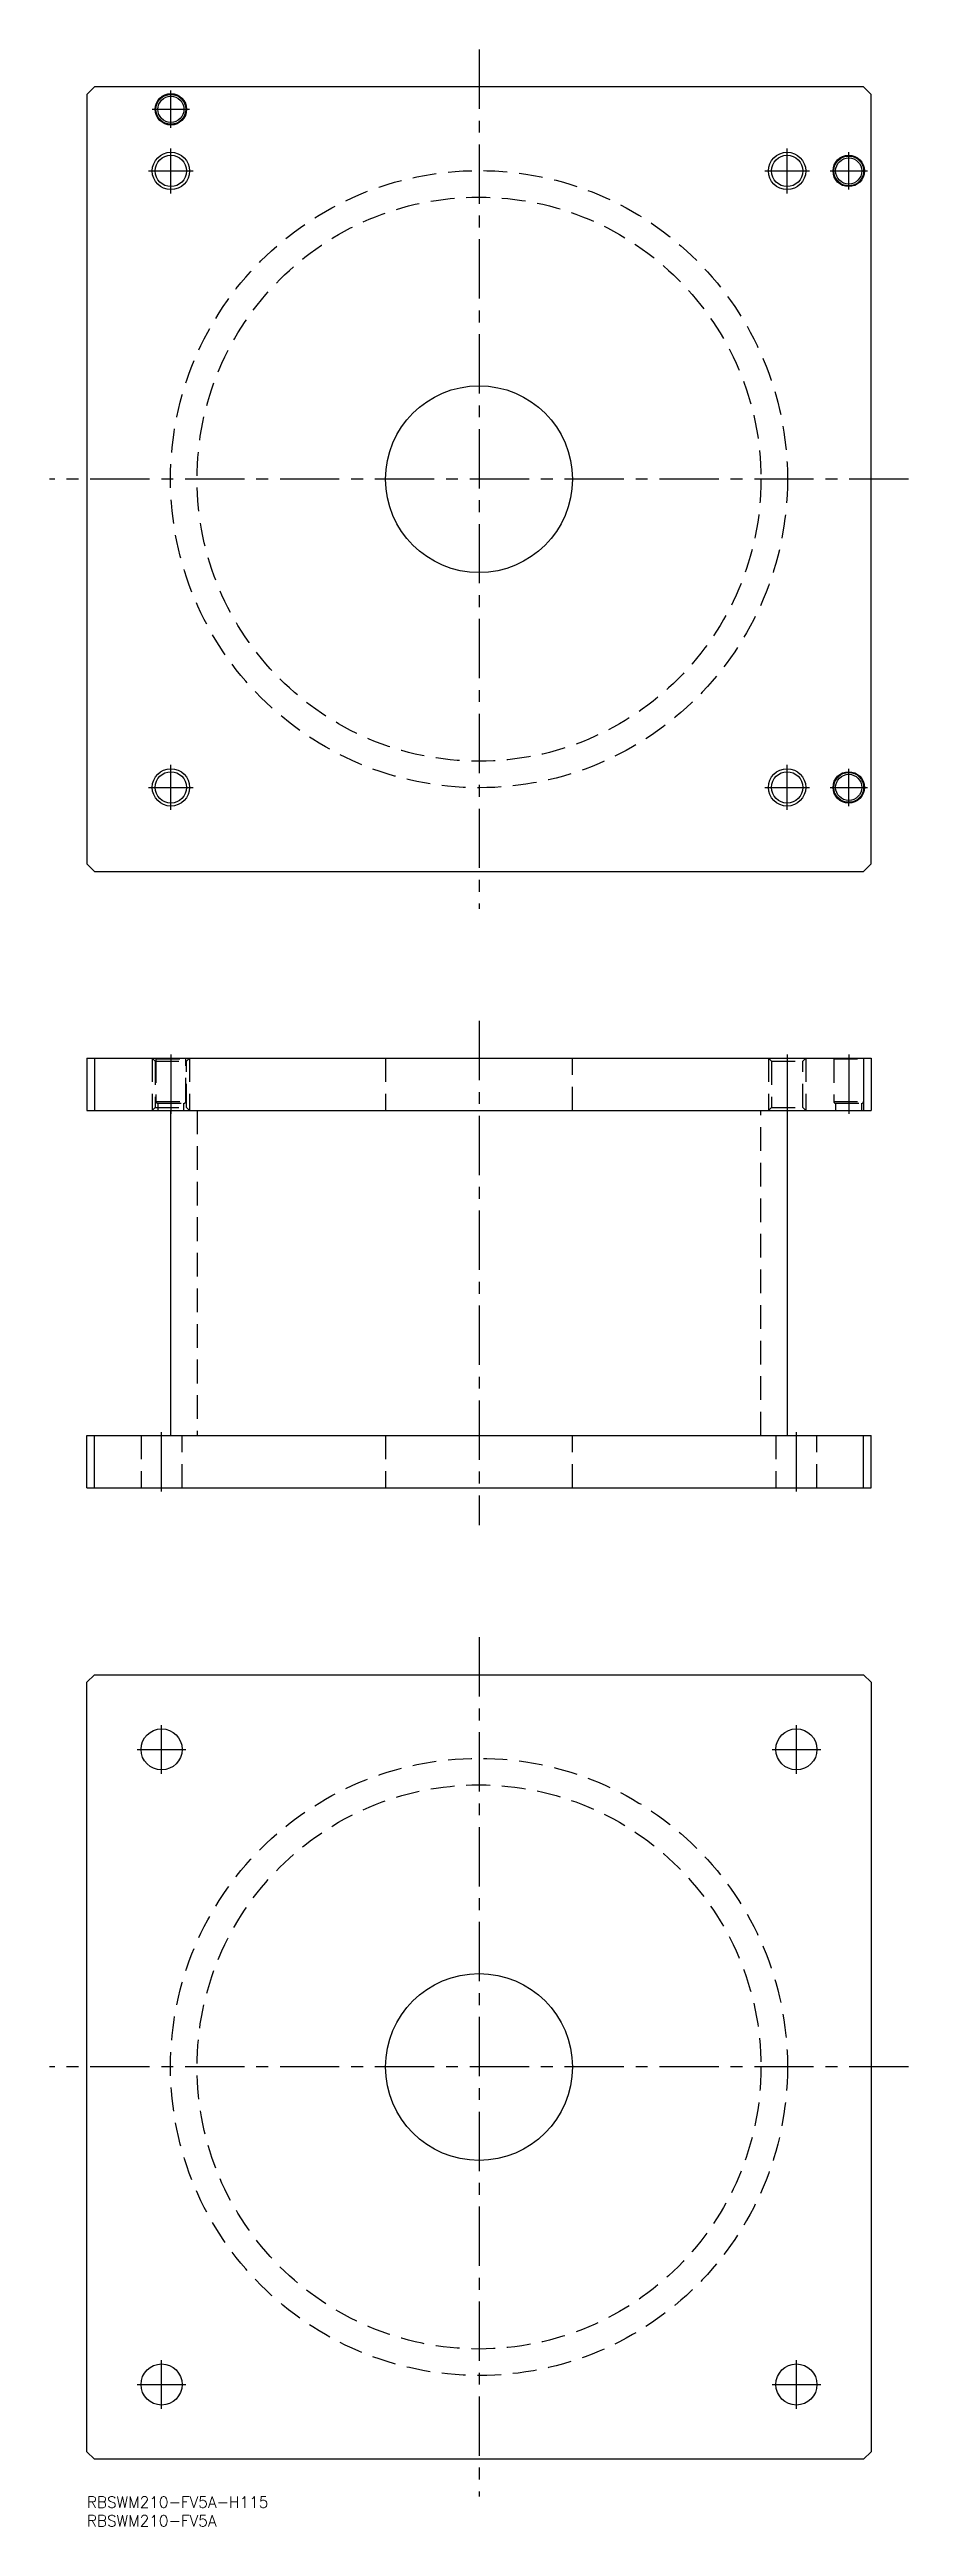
# Model space of a CAD drawing. Extents: x -10 to 220, y -8 to 655.
import ezdxf

# ---------------------------------------------------------------- set-up
doc = ezdxf.new("R2010")
doc.units = 0
doc.header["$LTSCALE"] = 0.5
doc.linetypes.add('CENTER', pattern=[50.8, 31.75, -6.35, 6.35, -6.35])
doc.linetypes.add('DASHED', pattern=[19.05, 12.7, -6.35])
doc.layers.get('0').update_dxf_attribs({"linetype": 'CONTINUOUS'})
for name, color, linetype in [('MSM_CENTER', 1, 'CENTER'), ('MSM_CONTINUOUS', 7, 'CONTINUOUS'), ('MSM_DASHED', 4, 'DASHED'), ('MSM_NARROW', 5, 'CONTINUOUS'), ('MSM_PART_NUMBER', 7, 'CONTINUOUS')]:
    doc.layers.add(name, color=color, linetype=linetype)
doc.styles.get("Standard").update_dxf_attribs({"font": 'txt.shx', "height": 3, "bigfont": 'bigfont.shx'})

msp = doc.modelspace()

# ---------------------------------------------------------------- linework, layer by layer
for p, q in [((2, 645), (0, 643)), ((208, 645), (2, 645)), ((210, 643), (208, 645))]:
    msp.add_line(p, q)
for centre, radius in [((22.5, 639), 4.2), ((22.5, 639), 4), ((22.5, 639), 3.5), ((22.5, 622.5), 4.188), ((187.5, 622.5), 4.188), ((204, 622.5), 4.2), ((204, 622.5), 4), ((204, 622.5), 3.5)]:
    msp.add_circle(centre, radius)
at = {"layer": 'MSM_CENTER'}
for p, q in [((105, 655), (105, 425)), ((22.5, 634), (22.5, 644)), ((17.5, 639), (27.5, 639)), ((22.5, 616.5), (22.5, 628.5)), ((187.5, 616.5), (187.5, 628.5)), ((204, 617.5), (204, 627.5)), ((16.5, 622.5), (28.5, 622.5)), ((181.5, 622.5), (193.5, 622.5)), ((199, 622.5), (209, 622.5)), ((220, 540), (-10, 540)), ((16.5, 457.5), (28.5, 457.5)), ((22.5, 451.5), (22.5, 463.5)), ((181.5, 457.5), (193.5, 457.5)), ((187.5, 451.5), (187.5, 463.5)), ((199, 457.5), (209, 457.5)), ((204, 452.5), (204, 462.5)), ((105, 395), (105, 260)), ((22.5, 386), (22.5, 370)), ((187.5, 386), (187.5, 370)), ((204, 386), (204, 370)), ((20, 269), (20, 285)), ((190, 269), (190, 285)), ((105, 230), (105, 0)), ((20, 193.5), (20, 206.5)), ((190, 193.5), (190, 206.5)), ((13.5, 200), (26.5, 200)), ((183.5, 200), (196.5, 200)), ((220, 115), (-10, 115)), ((20, 23.5), (20, 36.5)), ((190, 23.5), (190, 36.5)), ((13.5, 30), (26.5, 30)), ((183.5, 30), (196.5, 30))]:
    msp.add_line(p, q, dxfattribs=at)
at = {"layer": 'MSM_CONTINUOUS'}
for p, q in [((0, 643), (0, 437)), ((210, 437), (210, 643)), ((0, 437), (2, 435)), ((2, 435), (208, 435)), ((208, 435), (210, 437)), ((0, 385), (210, 385)), ((0, 385), (0, 371)), ((2, 385), (2, 371)), ((208, 385), (208, 371)), ((210, 385), (210, 371)), ((0, 371), (210, 371)), ((22.4, 371), (22.4, 284)), ((187.6, 284), (187.6, 371)), ((0, 270), (0, 284)), ((0, 284), (210, 284)), ((2, 270), (2, 284)), ((208, 270), (208, 284)), ((210, 270), (210, 284)), ((0, 270), (210, 270)), ((0, 218), (2, 220)), ((2, 220), (208, 220)), ((208, 220), (210, 218)), ((0, 12), (0, 218)), ((210, 218), (210, 12)), ((2, 10), (0, 12)), ((208, 10), (2, 10)), ((210, 12), (208, 10))]:
    msp.add_line(p, q, dxfattribs=at)
for centre, radius in [((105, 540), 25), ((22.5, 457.5), 4.188), ((187.5, 457.5), 4.188), ((204, 457.5), 4.2), ((204, 457.5), 4), ((204, 457.5), 3.5), ((20, 200), 5.5), ((190, 200), 5.5), ((105, 115), 25), ((20, 30), 5.5), ((190, 30), 5.5)]:
    msp.add_circle(centre, radius, dxfattribs=at)
at = {"layer": 'MSM_DASHED'}
for p, q in [((17.5, 385), (18.312, 384.188)), ((17.5, 385), (17.5, 371)), ((18.3, 385), (18.5, 384.8)), ((18.5, 384.8), (26.5, 384.8)), ((18.5, 384.8), (18.5, 373.4)), ((26.5, 384.8), (26.7, 385)), ((26.5, 373.4), (26.5, 384.8)), ((26.688, 384.188), (27.5, 385)), ((27.5, 385), (27.5, 371)), ((80, 385), (80, 371)), ((130, 371), (130, 385)), ((182.5, 385), (183.312, 384.188)), ((182.5, 385), (182.5, 371)), ((191.688, 384.188), (192.5, 385)), ((192.5, 385), (192.5, 371)), ((199.8, 385), (200, 384.8)), ((200, 384.8), (208, 384.8)), ((200, 384.8), (200, 373.4)), ((208, 384.8), (208.2, 385)), ((18.312, 384.188), (26.688, 384.188)), ((18.312, 384.188), (18.312, 371.812)), ((26.688, 371.812), (26.688, 384.188)), ((183.312, 384.188), (191.688, 384.188)), ((183.312, 384.188), (183.312, 371.812)), ((191.688, 371.812), (191.688, 384.188)), ((18.312, 371.812), (17.5, 371)), ((18.312, 371.812), (26.688, 371.812)), ((18.507, 373.4), (26.493, 373.4)), ((18.9, 373), (26.1, 373)), ((19, 373), (19, 371)), ((26, 371), (26, 373)), ((27.5, 371), (26.688, 371.812)), ((183.312, 371.812), (182.5, 371)), ((183.312, 371.812), (191.688, 371.812)), ((192.5, 371), (191.688, 371.812)), ((200.007, 373.4), (207.993, 373.4)), ((200.4, 373), (207.6, 373)), ((200.5, 373), (200.5, 371)), ((207.5, 371), (207.5, 373)), ((29.5, 371), (29.5, 284)), ((180.5, 284), (180.5, 371)), ((14.5, 284), (14.5, 270)), ((25.5, 270), (25.5, 284)), ((80, 284), (80, 270)), ((130, 270), (130, 284)), ((184.5, 284), (184.5, 270)), ((195.5, 270), (195.5, 284))]:
    msp.add_line(p, q, dxfattribs=at)
for centre, radius in [((105, 540), 82.6), ((105, 540), 75.5), ((105, 115), 82.6), ((105, 115), 75.5)]:
    msp.add_circle(centre, radius, dxfattribs=at)
for centre, start, end in [((18.9, 373.4), 180, 270), ((26.1, 373.4), 270, 360), ((200.4, 373.4), 180, 270), ((207.6, 373.4), 270, 360)]:
    msp.add_arc(centre, 0.4, start, end, dxfattribs=at)
at = {"layer": 'MSM_NARROW'}
for centre in [(22.5, 622.5), (187.5, 622.5), (22.5, 457.5), (187.5, 457.5)]:
    msp.add_circle(centre, 5, dxfattribs=at)

# ---------------------------------------------------------------- texts
at = {"layer": 'MSM_PART_NUMBER'}
for s, p in [('RBSWM210-FV5A-H115', (0, -3)), ('RBSWM210-FV5A', (0, -8))]:
    msp.add_text(s, height=3, dxfattribs=at).set_placement(p)

doc.saveas('drawing.dxf')
